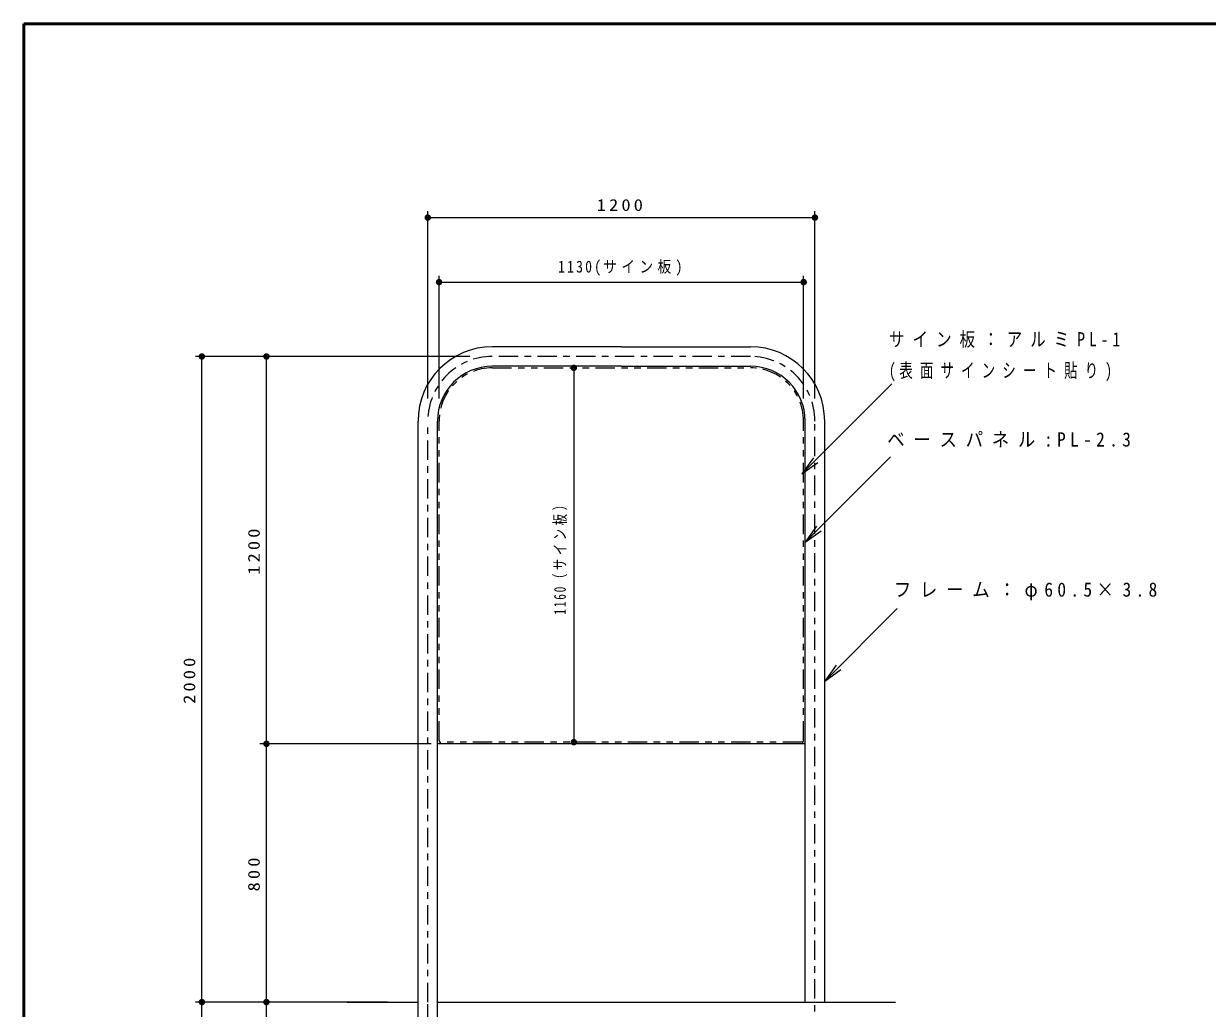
# Model space of a CAD drawing. Units: millimetres on the paper, scale 1:20. Extents: x 475 to 840, y 0 to 257.
# Drawn here: x 475 to 658.4, y 104.5 to 257 of the extents above; entities that cross this region are included whole.
import ezdxf

# ---------------------------------------------------------------- set-up
doc = ezdxf.new("R2010")
doc.units = ezdxf.units.MM
doc.linetypes.add('USER2', pattern=[6, 3, -1, 1, -1])
doc.linetypes.add('USER3', pattern=[8, 3, -1, 1, -1, 1, -1])
doc.layers.add('LY_1', color=7, linetype='Continuous', lineweight=13)
doc.layers.add('LY_4', color=7, linetype='Continuous', lineweight=13)
doc.styles.add('ＭＳ ゴシック', font='')
doc.styles.get('ＭＳ ゴシック').set_extended_font_data('MS Gothic')

# ---------------------------------------------------------------- blocks, each defined once
blk = doc.blocks.new('filled_dot')
at = {"color": 0, "linetype": 'Continuous', "lineweight": -2, "const_width": 1.25}
blk.add_lwpolyline([(-0.625, 0, 1), (0.625, 0, 1)], format="xyb", close=True, dxfattribs=at)
blk = doc.blocks.new('open_arrow')
at = {"color": 0, "linetype": 'Continuous', "lineweight": -2}
blk.add_lwpolyline([(7.5, 1.25), (0, 0), (7.5, -1.25)], dxfattribs=at)

msp = doc.modelspace()

# ---------------------------------------------------------------- linework, layer by layer
at = {"layer": 'LY_1'}
for p, q in [((537.618, 198.956), (537.618, 227.969)), ((597.618, 198.956), (597.618, 227.969)), ((537.618, 226.969), (597.618, 226.969)), ((539.368, 198.956), (539.368, 217.969)), ((539.368, 216.969), (595.868, 216.969)), ((595.868, 198.956), (595.868, 217.969)), ((544.118, 205.456), (501.618, 205.456)), ((502.618, 105.456), (502.618, 205.456)), ((512.618, 145.456), (512.618, 205.456)), ((560.253, 203.694), (560.253, 145.706)), ((595.6, 187.262), (609.539, 201.2)), ((596.106, 176.674), (609.324, 189.893)), ((599.131, 155.188), (610.351, 166.408)), ((538.131, 145.456), (511.618, 145.456)), ((512.618, 105.456), (512.618, 145.456)), ((531.356, 105.456), (501.618, 105.456)), ((521.618, 105.456), (501.618, 105.456)), ((502.618, 77.956), (502.618, 105.456)), ((512.618, 100.456), (512.618, 105.456))]:
    msp.add_line(p, q, dxfattribs=at)
at = {"layer": 'LY_1', "lineweight": 25}
for p, q in [((567.618, 206.969), (547.618, 206.969)), ((567.618, 206.969), (587.618, 206.969)), ((567.618, 203.944), (547.618, 203.944)), ((567.618, 203.944), (587.618, 203.944)), ((536.106, 105.456), (536.106, 195.456)), ((539.131, 105.456), (539.131, 195.456)), ((596.106, 105.456), (596.106, 195.456)), ((599.131, 105.456), (599.131, 195.456)), ((596.106, 145.456), (539.131, 145.456)), ((525.118, 105.456), (536.106, 105.456)), ((536.106, 85.456), (536.106, 105.456)), ((539.131, 105.456), (610.118, 105.456)), ((539.131, 85.456), (539.131, 105.456))]:
    msp.add_line(p, q, dxfattribs=at)
at = {"layer": 'LY_1', "linetype": 'USER2'}
for p, q in [((587.618, 205.456), (547.618, 205.456)), ((537.618, 105.456), (537.618, 195.456)), ((597.618, 99.995), (597.618, 195.456)), ((537.618, 78.142), (537.618, 105.456))]:
    msp.add_line(p, q, dxfattribs=at)
at = {"layer": 'LY_1', "color": 2, "linetype": 'USER3'}
for p, q in [((547.618, 203.694), (587.618, 203.694)), ((539.368, 145.956), (539.368, 195.456)), ((595.868, 145.956), (595.868, 195.456)), ((595.618, 145.706), (539.618, 145.706))]:
    msp.add_line(p, q, dxfattribs=at)
at = {"layer": 'LY_1', "lineweight": 25}
for centre, radius, start, end in [((547.618, 195.456), 11.512, 90, 180), ((587.618, 195.456), 11.512, 0, 90), ((547.618, 195.456), 8.488, 90, 180), ((587.618, 195.456), 8.488, 0, 90)]:
    msp.add_arc(centre, radius, start, end, dxfattribs=at)
at = {"layer": 'LY_1', "linetype": 'USER2'}
for centre, start, end in [((547.618, 195.456), 90, 180), ((587.618, 195.456), 0, 90)]:
    msp.add_arc(centre, 10, start, end, dxfattribs=at)
at = {"layer": 'LY_1', "color": 2, "linetype": 'USER3'}
for centre, radius, start, end in [((547.618, 195.456), 8.238, 90, 180), ((587.618, 195.456), 8.238, 0, 90), ((539.618, 145.956), 0.25, 180, 270), ((595.618, 145.956), 0.25, 270, 0)]:
    msp.add_arc(centre, radius, start, end, dxfattribs=at)
at = {"layer": 'LY_4', "lineweight": 50}
for p, q in [((475, 257), (475, 0)), ((840, 257), (475, 257))]:
    msp.add_line(p, q, dxfattribs=at)

# ---------------------------------------------------------------- block references
at = {"layer": 'LY_1', "xscale": 0.4, "yscale": 0.4}
for p in [(537.618, 226.969), (539.368, 216.969)]:
    msp.add_blockref('filled_dot', p, dxfattribs=at)
for name, p, rotation in [('filled_dot', (597.618, 226.969), 180), ('filled_dot', (595.868, 216.969), 180), ('filled_dot', (502.618, 205.456), 270), ('filled_dot', (512.618, 205.456), 270), ('filled_dot', (560.253, 203.694), 270), ('open_arrow', (595.6, 187.262), 45), ('open_arrow', (596.106, 176.674), 45), ('open_arrow', (599.131, 155.188), 45), ('filled_dot', (512.618, 145.456), 90), ('filled_dot', (512.618, 145.456), 270), ('filled_dot', (560.253, 145.706), 90), ('filled_dot', (502.618, 105.456), 90), ('filled_dot', (502.618, 105.456), 270), ('filled_dot', (512.618, 105.456), 90), ('filled_dot', (512.618, 105.456), 270)]:
    msp.add_blockref(name, p, dxfattribs=dict(at, rotation=rotation))

# ---------------------------------------------------------------- texts
at = {"layer": 'LY_1', "style": 'ＭＳ ゴシック'}
for s, insert, char_height, attachment_point in [('\\T1.33;\\W1.15;1200', (567.618, 227.969), 1.833, 8), ('\\T1.32;\\W0.85;1130(サイン板)', (567.618, 217.969), 1.833, 8), ('\\T1.52;\\W0.8;サイン板：アルミPL-1', (609.089, 208), 2.199, 4), ('\\T1.52;\\W0.7;(表面サインシート貼り)', (609.089, 203), 2.199, 4), ('\\T1.5;\\W0.9;ベースパネル:PL-2.3', (608.819, 192.543), 2.199, 4), ('\\T1.5;\\W0.9;フレーム：φ60.5×3.8', (609.845, 169.058), 2.199, 4)]:
    msp.add_mtext(s, dxfattribs=dict(at, insert=insert, char_height=char_height, attachment_point=attachment_point))
at = {"layer": 'LY_1', "char_height": 1.833, "attachment_point": 8, "rotation": 90, "style": 'ＭＳ ゴシック'}
for s, insert in [('\\T1.32;\\W0.7;1160（サイン板）', (559.253, 174.7)), ('\\T1.33;\\W1.15;1200', (511.618, 175.456)), ('\\T1.33;\\W1.15;2000', (501.618, 155.456)), ('\\T1.33;\\W1.15;800', (511.618, 125.456))]:
    msp.add_mtext(s, dxfattribs=dict(at, insert=insert))

doc.saveas('drawing.dxf')
